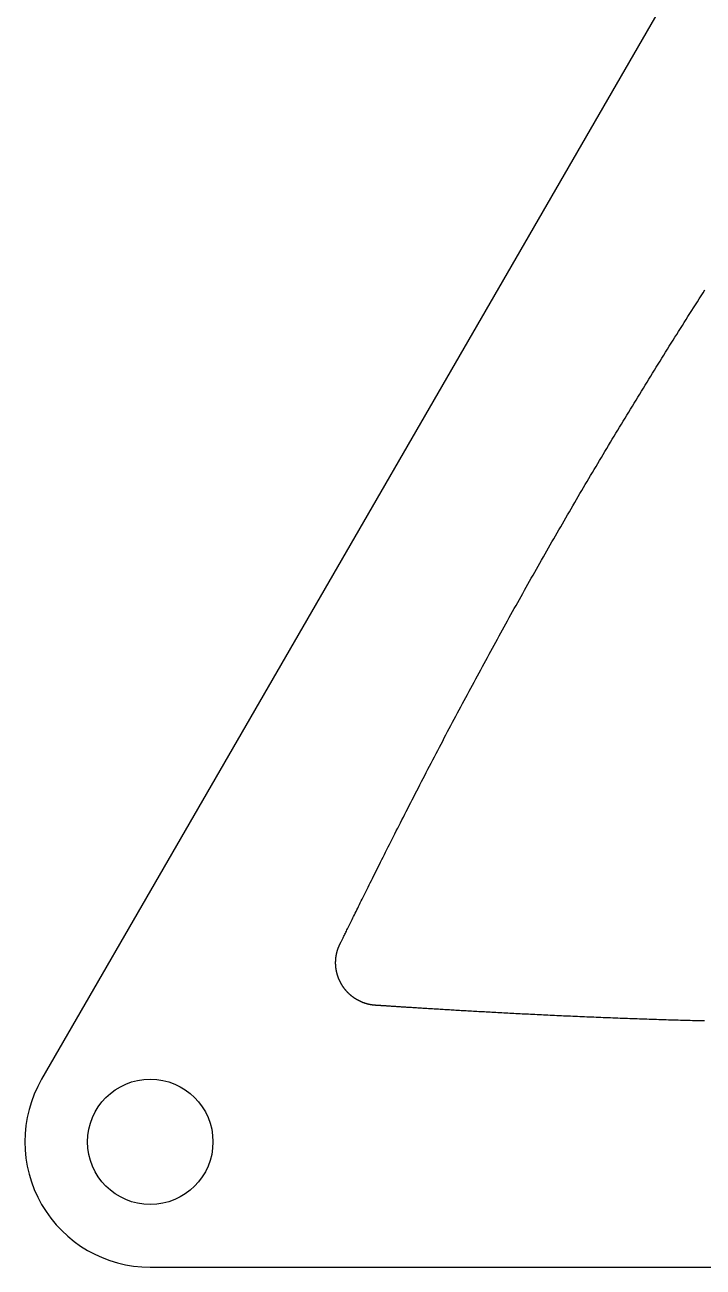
# Model space of a CAD drawing. Extents: x -3 to 136, y 0 to 121.
# Drawn here: x -3 to 13.23, y 0 to 29.74 of the extents above; entities that cross this region are included whole.
import ezdxf

# ---------------------------------------------------------------- set-up
doc = ezdxf.new("R2010")
doc.units = 0
doc.layers.get('0').update_dxf_attribs({"linetype": 'CONTINUOUS'})

msp = doc.modelspace()

# ---------------------------------------------------------------- linework, layer by layer
msp.add_lwpolyline([(69.26408, 119.9689, 0.57735027), (64.06792, 119.9689), (-2.59808, 4.5, 0.57735027), (0, 0), (133.332, 0, 0.57735027), (135.93008, 4.5)], format="xyb", close=True)
for points in [[(4.54448, 7.74518, 0), (4.5481, 7.75228, 0), (4.55228, 7.76055, 0), (4.55703, 7.77, 0), (4.56233, 7.78062, 0), (4.56819, 7.79238, 0), (4.5746, 7.8053, 0), (4.58156, 7.81934, 0), (4.58906, 7.83452, 0), (4.5971, 7.8508, 0), (4.60568, 7.8682, 0), (4.61479, 7.88669, 0), (4.62442, 7.90627, 0), (4.63458, 7.92693, 0), (4.64526, 7.94865, 0), (4.65646, 7.97143, 0), (4.66817, 7.99526, 0), (4.68039, 8.02013, 0), (4.69311, 8.04603, 0), (4.70633, 8.07295, 0), (4.72005, 8.10088, 0), (4.73426, 8.12981, 0), (4.74896, 8.15973, 0), (4.76415, 8.19063, 0), (4.77981, 8.2225, 0), (4.79596, 8.25533, 0), (4.81257, 8.28912, 0), (4.82966, 8.32385, 0), (4.84721, 8.35951, 0), (4.86522, 8.3961, 0), (4.88369, 8.4336, 0), (4.90262, 8.472, 0), (4.92199, 8.5113, 0), (4.94181, 8.55148, 0), (4.96207, 8.59254, 0), (4.98277, 8.63447, 0), (5.0039, 8.67725, 0), (5.02547, 8.72088, 0), (5.04746, 8.76534, 0), (5.06987, 8.81063, 0), (5.0927, 8.85674, 0), (5.11595, 8.90366, 0), (5.13961, 8.95137, 0), (5.16367, 8.99988, 0), (5.18814, 9.04916, 0), (5.213, 9.09922, 0), (5.23826, 9.15003, 0), (5.26391, 9.20159, 0), (5.28995, 9.2539, 0), (5.31637, 9.30693, 0), (5.34318, 9.36069, 0), (5.37035, 9.41516, 0), (5.3979, 9.47033, 0), (5.42582, 9.52619, 0), (5.4541, 9.58274, 0), (5.48274, 9.63996, 0), (5.51174, 9.69784, 0), (5.54109, 9.75638, 0), (5.57078, 9.81556, 0), (5.60083, 9.87538, 0), (5.63121, 9.93582, 0), (5.66193, 9.99688, 0), (5.69298, 10.0585, 0), (5.72436, 10.1208, 0), (5.75606, 10.1837, 0), (5.78809, 10.2471, 0), (5.82043, 10.3111, 0), (5.85309, 10.3756, 0), (5.88605, 10.4407, 0), (5.91932, 10.5064, 0), (5.95289, 10.5725, 0), (5.98676, 10.6392, 0), (6.02093, 10.7064, 0), (6.05538, 10.7741, 0), (6.09012, 10.8423, 0), (6.12514, 10.911, 0), (6.16043, 10.9801, 0), (6.19601, 11.0497, 0), (6.23185, 11.1198, 0), (6.26796, 11.1903, 0), (6.30433, 11.2612, 0), (6.34096, 11.3325, 0), (6.37784, 11.4043, 0), (6.41498, 11.4765, 0), (6.45236, 11.549, 0), (6.48998, 11.622, 0), (6.52785, 11.6953, 0), (6.56594, 11.769, 0), (6.60427, 11.843, 0), (6.64283, 11.9174, 0), (6.68161, 11.9922, 0), (6.72061, 12.0672, 0), (6.75982, 12.1426, 0), (6.79909, 12.218, 0), (6.83837, 12.2933, 0), (6.87767, 12.3685, 0), (6.91699, 12.4437, 0), (6.95632, 12.5188, 0), (6.99566, 12.5938, 0), (7.03502, 12.6688, 0), (7.0744, 12.7437, 0), (7.11379, 12.8185, 0), (7.1532, 12.8933, 0), (7.19263, 12.968, 0), (7.23207, 13.0426, 0), (7.27154, 13.1172, 0), (7.31102, 13.1917, 0), (7.35052, 13.2661, 0), (7.39005, 13.3405, 0), (7.42959, 13.4148, 0), (7.46916, 13.4891, 0), (7.50875, 13.5633, 0), (7.54836, 13.6374, 0), (7.58799, 13.7115, 0), (7.62765, 13.7855, 0), (7.66733, 13.8595, 0), (7.70704, 13.9334, 0), (7.74677, 14.0073, 0), (7.78653, 14.0811, 0), (7.82631, 14.1549, 0), (7.86612, 14.2286, 0), (7.90596, 14.3022, 0), (7.94582, 14.3758, 0), (7.98571, 14.4494, 0), (8.02563, 14.5229, 0), (8.06558, 14.5964, 0), (8.10556, 14.6698, 0), (8.14557, 14.7432, 0), (8.18561, 14.8165, 0), (8.22568, 14.8898, 0), (8.26578, 14.963, 0), (8.30592, 15.0362, 0), (8.34609, 15.1094, 0), (8.38629, 15.1825, 0), (8.42652, 15.2556, 0), (8.46679, 15.3287, 0), (8.5071, 15.4017, 0), (8.54744, 15.4746, 0), (8.58781, 15.5476, 0), (8.62822, 15.6205, 0), (8.66867, 15.6933, 0), (8.70916, 15.7662, 0), (8.74968, 15.839, 0), (8.79024, 15.9117, 0), (8.83084, 15.9845, 0), (8.87149, 16.0572, 0), (8.91217, 16.1298, 0), (8.95289, 16.2025, 0), (8.99365, 16.2751, 0), (9.03445, 16.3477, 0), (9.0753, 16.4203, 0), (9.11618, 16.4928, 0), (9.15711, 16.5653, 0), (9.19809, 16.6378, 0), (9.23911, 16.7103, 0), (9.28017, 16.7827, 0), (9.32128, 16.8552, 0), (9.36243, 16.9276, 0), (9.40363, 17, 0), (9.44488, 17.0723, 0), (9.48617, 17.1447, 0), (9.52751, 17.217, 0), (9.5689, 17.2893, 0), (9.61034, 17.3616, 0), (9.65182, 17.4339, 0), (9.69336, 17.5062, 0), (9.73495, 17.5785, 0), (9.77659, 17.6507, 0), (9.81827, 17.723, 0), (9.86001, 17.7952, 0), (9.90181, 17.8674, 0), (9.94365, 17.9396, 0), (9.98555, 18.0118, 0), (10.0275, 18.084, 0), (10.0695, 18.1562, 0), (10.1116, 18.2284, 0), (10.1537, 18.3006, 0), (10.1959, 18.3728, 0), (10.2381, 18.445, 0), (10.2804, 18.5172, 0), (10.3227, 18.5893, 0), (10.3651, 18.6615, 0), (10.4076, 18.7337, 0), (10.4501, 18.8059, 0), (10.4927, 18.8781, 0), (10.5353, 18.9502, 0), (10.578, 19.0224, 0), (10.6208, 19.0946, 0), (10.6636, 19.1668, 0), (10.7065, 19.239, 0), (10.7494, 19.3112, 0), (10.7924, 19.3835, 0), (10.8355, 19.4557, 0), (10.8787, 19.5279, 0), (10.9219, 19.6002, 0), (10.9651, 19.6725, 0), (11.0085, 19.7447, 0), (11.0519, 19.817, 0), (11.0953, 19.8893, 0), (11.1389, 19.9617, 0), (11.1825, 20.034, 0), (11.2261, 20.1064, 0), (11.2699, 20.1787, 0), (11.3137, 20.2511, 0), (11.3575, 20.3235, 0), (11.4015, 20.3959, 0), (11.4454, 20.4683, 0), (11.4894, 20.5406, 0), (11.5334, 20.6128, 0), (11.5774, 20.6849, 0), (11.6214, 20.757, 0), (11.6654, 20.829, 0), (11.7095, 20.9009, 0), (11.7535, 20.9728, 0), (11.7976, 21.0446, 0), (11.8417, 21.1163, 0), (11.8858, 21.188, 0), (11.93, 21.2597, 0), (11.9742, 21.3313, 0), (12.0184, 21.4028, 0), (12.0626, 21.4743, 0), (12.1069, 21.5458, 0), (12.1511, 21.6172, 0), (12.1954, 21.6885, 0), (12.2398, 21.7598, 0), (12.2842, 21.8311, 0), (12.3286, 21.9023, 0), (12.373, 21.9735, 0), (12.4175, 22.0447, 0), (12.462, 22.1158, 0), (12.5065, 22.1869, 0), (12.5511, 22.258, 0), (12.5957, 22.3291, 0), (12.6404, 22.4001, 0), (12.6851, 22.4711, 0), (12.7298, 22.5421, 0), (12.7746, 22.613, 0), (12.8194, 22.684, 0), (12.8642, 22.7549, 0), (12.9092, 22.8258, 0), (12.9541, 22.8967, 0), (12.9991, 22.9676, 0), (13.0442, 23.0385, 0), (13.0893, 23.1094, 0), (13.1344, 23.1802, 0), (13.1796, 23.2511, 0), (13.2249, 23.322, 0), (13.2702, 23.3928, 0)], [(5.3979, 6.26701, 0), (5.39338, 6.26725, 0), (5.38885, 6.26751, 0), (5.38433, 6.26779, 0), (5.37981, 6.26809, 0), (5.37529, 6.26841, 0), (5.37077, 6.26875, 0), (5.36626, 6.26911, 0), (5.36174, 6.26949, 0), (5.35723, 6.26989, 0), (5.35272, 6.27032, 0), (5.34822, 6.27076, 0), (5.34371, 6.27123, 0), (5.33921, 6.27171, 0), (5.33471, 6.27222, 0), (5.33022, 6.27274, 0), (5.32572, 6.27329, 0), (5.32123, 6.27386, 0), (5.31674, 6.27445, 0), (5.31226, 6.27506, 0), (5.30777, 6.27569, 0), (5.30329, 6.27634, 0), (5.29882, 6.27701, 0), (5.29434, 6.2777, 0), (5.28987, 6.27841, 0), (5.2854, 6.27914, 0), (5.28094, 6.27989, 0), (5.27648, 6.28067, 0), (5.27202, 6.28146, 0), (5.26757, 6.28227, 0), (5.26312, 6.2831, 0), (5.25867, 6.28396, 0), (5.25423, 6.28483, 0), (5.24979, 6.28573, 0), (5.24536, 6.28664, 0), (5.24093, 6.28758, 0), (5.2365, 6.28853, 0), (5.23208, 6.28951, 0), (5.22766, 6.2905, 0), (5.22325, 6.29152, 0), (5.21884, 6.29255, 0), (5.21443, 6.29361, 0), (5.21003, 6.29468, 0), (5.20564, 6.29578, 0), (5.20125, 6.29689, 0), (5.19686, 6.29803, 0), (5.19248, 6.29919, 0), (5.1881, 6.30036, 0), (5.18373, 6.30156, 0), (5.17936, 6.30277, 0), (5.175, 6.30401, 0), (5.17064, 6.30526, 0), (5.16629, 6.30654, 0), (5.16195, 6.30783, 0), (5.15762, 6.30915, 0), (5.15329, 6.31048, 0), (5.14896, 6.31183, 0), (5.14464, 6.3132, 0), (5.14033, 6.31459, 0), (5.13603, 6.316, 0), (5.13173, 6.31743, 0), (5.12744, 6.31888, 0), (5.12316, 6.32035, 0), (5.11888, 6.32184, 0), (5.11461, 6.32335, 0), (5.11035, 6.32487, 0), (5.10609, 6.32642, 0), (5.10184, 6.32798, 0), (5.0976, 6.32957, 0), (5.09337, 6.33117, 0), (5.08914, 6.33279, 0), (5.08492, 6.33443, 0), (5.08071, 6.33609, 0), (5.0765, 6.33777, 0), (5.07231, 6.33946, 0), (5.06812, 6.34118, 0), (5.06393, 6.34292, 0), (5.05976, 6.34467, 0), (5.05559, 6.34644, 0), (5.05144, 6.34823, 0), (5.04729, 6.35004, 0), (5.04314, 6.35187, 0), (5.03901, 6.35372, 0), (5.03488, 6.35558, 0), (5.03076, 6.35747, 0), (5.02665, 6.35937, 0), (5.02255, 6.36129, 0), (5.01846, 6.36323, 0), (5.01438, 6.36519, 0), (5.0103, 6.36717, 0), (5.00623, 6.36916, 0), (5.00217, 6.37117, 0), (4.99812, 6.37321, 0), (4.99408, 6.37526, 0), (4.99005, 6.37732, 0), (4.98602, 6.37941, 0), (4.98201, 6.38151, 0), (4.978, 6.38364, 0), (4.97401, 6.38578, 0), (4.97002, 6.38794, 0), (4.96605, 6.39011, 0), (4.96208, 6.3923, 0), (4.95813, 6.39451, 0), (4.95418, 6.39674, 0), (4.95025, 6.39899, 0), (4.94633, 6.40125, 0), (4.94241, 6.40353, 0), (4.93851, 6.40582, 0), (4.93462, 6.40813, 0), (4.93074, 6.41046, 0), (4.92688, 6.41281, 0), (4.92302, 6.41517, 0), (4.91917, 6.41755, 0), (4.91534, 6.41995, 0), (4.91151, 6.42236, 0), (4.9077, 6.42479, 0), (4.9039, 6.42724, 0), (4.90011, 6.4297, 0), (4.89633, 6.43218, 0), (4.89256, 6.43468, 0), (4.88881, 6.43719, 0), (4.88506, 6.43972, 0), (4.88133, 6.44227, 0), (4.87761, 6.44483, 0), (4.8739, 6.44741, 0), (4.8702, 6.45, 0), (4.86651, 6.45261, 0), (4.86284, 6.45524, 0), (4.85918, 6.45788, 0), (4.85553, 6.46054, 0), (4.85189, 6.46322, 0), (4.84826, 6.46591, 0), (4.84465, 6.46861, 0), (4.84105, 6.47134, 0), (4.83746, 6.47408, 0), (4.83388, 6.47683, 0), (4.83031, 6.4796, 0), (4.82676, 6.48239, 0), (4.82322, 6.48519, 0), (4.81969, 6.488, 0), (4.81617, 6.49084, 0), (4.81267, 6.49368, 0), (4.80918, 6.49655, 0), (4.8057, 6.49942, 0), (4.80223, 6.50232, 0), (4.79878, 6.50523, 0), (4.79534, 6.50815, 0), (4.79191, 6.51109, 0), (4.7885, 6.51405, 0), (4.7851, 6.51702, 0), (4.78171, 6.52, 0), (4.77833, 6.523, 0), (4.77497, 6.52602, 0), (4.77162, 6.52905, 0), (4.76829, 6.53209, 0), (4.76496, 6.53515, 0), (4.76165, 6.53823, 0), (4.75836, 6.54132, 0), (4.75508, 6.54442, 0), (4.75181, 6.54754, 0), (4.74855, 6.55067, 0), (4.74531, 6.55382, 0), (4.74208, 6.55698, 0), (4.73887, 6.56016, 0), (4.73566, 6.56335, 0), (4.73248, 6.56656, 0), (4.7293, 6.56978, 0), (4.72614, 6.57301, 0), (4.723, 6.57626, 0), (4.71987, 6.57952, 0), (4.71675, 6.5828, 0), (4.71364, 6.58609, 0), (4.71055, 6.5894, 0), (4.70748, 6.59272, 0), (4.70442, 6.59605, 0), (4.70137, 6.5994, 0), (4.69834, 6.60276, 0), (4.69532, 6.60613, 0), (4.69231, 6.60952, 0), (4.68932, 6.61292, 0), (4.68635, 6.61634, 0), (4.68339, 6.61977, 0), (4.68044, 6.62321, 0), (4.67751, 6.62667, 0), (4.6746, 6.63014, 0), (4.67169, 6.63363, 0), (4.66881, 6.63712, 0), (4.66594, 6.64063, 0), (4.66308, 6.64415, 0), (4.66024, 6.64769, 0), (4.65742, 6.65123, 0), (4.65461, 6.65479, 0), (4.65182, 6.65836, 0), (4.64905, 6.66194, 0), (4.64629, 6.66553, 0), (4.64355, 6.66914, 0), (4.64082, 6.67275, 0), (4.63811, 6.67638, 0), (4.63542, 6.68002, 0), (4.63274, 6.68366, 0), (4.63008, 6.68732, 0), (4.62744, 6.691, 0), (4.62481, 6.69468, 0), (4.6222, 6.69837, 0), (4.61961, 6.70208, 0), (4.61703, 6.70579, 0), (4.61447, 6.70952, 0), (4.61193, 6.71326, 0), (4.6094, 6.71701, 0), (4.60689, 6.72077, 0), (4.60439, 6.72454, 0), (4.60192, 6.72832, 0), (4.59946, 6.73211, 0), (4.59701, 6.73591, 0), (4.59459, 6.73972, 0), (4.59218, 6.74354, 0), (4.58978, 6.74737, 0), (4.58741, 6.75122, 0), (4.58505, 6.75507, 0), (4.58271, 6.75893, 0), (4.58038, 6.7628, 0), (4.57807, 6.76669, 0), (4.57578, 6.77058, 0), (4.57351, 6.77448, 0), (4.57125, 6.77839, 0), (4.56902, 6.78232, 0), (4.56679, 6.78625, 0), (4.56459, 6.79019, 0), (4.5624, 6.79414, 0), (4.56023, 6.7981, 0), (4.55808, 6.80207, 0), (4.55594, 6.80605, 0), (4.55383, 6.81004, 0), (4.55173, 6.81404, 0), (4.54964, 6.81805, 0), (4.54758, 6.82206, 0), (4.54553, 6.82609, 0), (4.5435, 6.83012, 0), (4.54149, 6.83417, 0), (4.5395, 6.83822, 0), (4.53752, 6.84228, 0), (4.53556, 6.84635, 0), (4.53362, 6.85043, 0), (4.5317, 6.85452, 0), (4.52979, 6.85861, 0), (4.5279, 6.86272, 0), (4.52603, 6.86683, 0), (4.52418, 6.87095, 0), (4.52235, 6.87508, 0), (4.52053, 6.87922, 0), (4.51873, 6.88337, 0), (4.51695, 6.88752, 0), (4.51519, 6.89169, 0), (4.51345, 6.89586, 0), (4.51172, 6.90004, 0), (4.51002, 6.90422, 0), (4.50833, 6.90842, 0), (4.50666, 6.91262, 0), (4.50501, 6.91683, 0), (4.50337, 6.92105, 0), (4.50176, 6.92528, 0), (4.50016, 6.92951, 0), (4.49858, 6.93375, 0), (4.49702, 6.938, 0), (4.49548, 6.94226, 0), (4.49395, 6.94652, 0), (4.49245, 6.95079, 0), (4.49096, 6.95507, 0), (4.4895, 6.95936, 0), (4.48805, 6.96365, 0), (4.48662, 6.96795, 0), (4.48521, 6.97225, 0), (4.48381, 6.97657, 0), (4.48244, 6.98089, 0), (4.48108, 6.98522, 0), (4.47975, 6.98955, 0), (4.47843, 6.99389, 0), (4.47713, 6.99823, 0), (4.47586, 7.00258, 0), (4.4746, 7.00693, 0), (4.47336, 7.01129, 0), (4.47214, 7.01565, 0), (4.47094, 7.02002, 0), (4.46976, 7.02439, 0), (4.4686, 7.02877, 0), (4.46746, 7.03315, 0), (4.46633, 7.03753, 0), (4.46523, 7.04192, 0), (4.46415, 7.04631, 0), (4.46308, 7.05071, 0), (4.46204, 7.05511, 0), (4.46102, 7.05952, 0), (4.46001, 7.06393, 0), (4.45903, 7.06834, 0), (4.45806, 7.07276, 0), (4.45711, 7.07718, 0), (4.45619, 7.0816, 0), (4.45528, 7.08603, 0), (4.45439, 7.09046, 0), (4.45352, 7.0949, 0), (4.45268, 7.09934, 0), (4.45185, 7.10378, 0), (4.45104, 7.10823, 0), (4.45025, 7.11267, 0), (4.44948, 7.11713, 0), (4.44873, 7.12158, 0), (4.448, 7.12604, 0), (4.44729, 7.1305, 0), (4.4466, 7.13496, 0), (4.44593, 7.13943, 0), (4.44528, 7.1439, 0), (4.44465, 7.14837, 0), (4.44404, 7.15284, 0), (4.44344, 7.15732, 0), (4.44287, 7.1618, 0), (4.44232, 7.16628, 0), (4.44179, 7.17076, 0), (4.44128, 7.17525, 0), (4.44078, 7.17973, 0), (4.44031, 7.18423, 0), (4.43986, 7.18872, 0), (4.43943, 7.19321, 0), (4.43901, 7.19771, 0), (4.43862, 7.20221, 0), (4.43825, 7.2067, 0), (4.43789, 7.21121, 0), (4.43756, 7.21571, 0), (4.43724, 7.22021, 0), (4.43695, 7.22472, 0), (4.43668, 7.22923, 0), (4.43642, 7.23374, 0), (4.43619, 7.23825, 0), (4.43598, 7.24276, 0), (4.43578, 7.24727, 0), (4.43561, 7.25178, 0), (4.43546, 7.2563, 0), (4.43532, 7.26081, 0), (4.43521, 7.26533, 0), (4.43511, 7.26985, 0), (4.43504, 7.27436, 0), (4.43499, 7.27888, 0), (4.43495, 7.2834, 0), (4.43494, 7.28792, 0), (4.43495, 7.29244, 0), (4.43498, 7.29696, 0), (4.43502, 7.30148, 0), (4.43509, 7.30601, 0), (4.43518, 7.31053, 0), (4.43529, 7.31505, 0), (4.43541, 7.31957, 0), (4.43556, 7.32409, 0), (4.43573, 7.32861, 0), (4.43592, 7.33314, 0), (4.43613, 7.33766, 0), (4.43635, 7.34218, 0), (4.4366, 7.3467, 0), (4.43687, 7.35122, 0), (4.43716, 7.35574, 0), (4.43747, 7.36026, 0), (4.4378, 7.36478, 0), (4.43815, 7.36929, 0), (4.43852, 7.37381, 0), (4.43891, 7.37833, 0), (4.43933, 7.38284, 0), (4.43976, 7.38735, 0), (4.44021, 7.39186, 0), (4.44068, 7.39637, 0), (4.44117, 7.40087, 0), (4.44168, 7.40537, 0), (4.44222, 7.40987, 0), (4.44277, 7.41436, 0), (4.44334, 7.41885, 0), (4.44393, 7.42334, 0), (4.44454, 7.42782, 0), (4.44518, 7.4323, 0), (4.44583, 7.43677, 0), (4.4465, 7.44125, 0), (4.44719, 7.44572, 0), (4.4479, 7.45018, 0), (4.44864, 7.45464, 0), (4.44939, 7.4591, 0), (4.45016, 7.46355, 0), (4.45095, 7.468, 0), (4.45176, 7.47245, 0), (4.4526, 7.47689, 0), (4.45345, 7.48133, 0), (4.45432, 7.48576, 0), (4.45521, 7.49019, 0), (4.45612, 7.49461, 0), (4.45705, 7.49903, 0), (4.458, 7.50344, 0), (4.45897, 7.50785, 0), (4.45996, 7.51226, 0), (4.46097, 7.51666, 0), (4.462, 7.52105, 0), (4.46305, 7.52544, 0), (4.46412, 7.52983, 0), (4.46521, 7.53421, 0), (4.46632, 7.53858, 0), (4.46745, 7.54295, 0), (4.46859, 7.54732, 0), (4.46976, 7.55168, 0), (4.47095, 7.55603, 0), (4.47215, 7.56038, 0), (4.47338, 7.56472, 0), (4.47463, 7.56906, 0), (4.47589, 7.57339, 0), (4.47718, 7.57772, 0), (4.47848, 7.58204, 0), (4.47981, 7.58635, 0), (4.48115, 7.59066, 0), (4.48251, 7.59496, 0), (4.4839, 7.59925, 0), (4.4853, 7.60354, 0), (4.48672, 7.60783, 0), (4.48816, 7.6121, 0), (4.48962, 7.61637, 0), (4.4911, 7.62064, 0), (4.4926, 7.62489, 0), (4.49412, 7.62915, 0), (4.49566, 7.63339, 0), (4.49722, 7.63763, 0), (4.4988, 7.64186, 0), (4.50039, 7.64608, 0), (4.50201, 7.6503, 0), (4.50364, 7.65451, 0), (4.5053, 7.65871, 0), (4.50697, 7.6629, 0), (4.50866, 7.66709, 0), (4.51038, 7.67127, 0), (4.51211, 7.67544, 0), (4.51386, 7.67961, 0), (4.51563, 7.68377, 0), (4.51742, 7.68792, 0), (4.51923, 7.69206, 0), (4.52106, 7.6962, 0), (4.5229, 7.70032, 0), (4.52477, 7.70444, 0), (4.52665, 7.70855, 0), (4.52856, 7.71266, 0), (4.53048, 7.71675, 0), (4.53243, 7.72084, 0), (4.53439, 7.72492, 0), (4.53637, 7.72899, 0), (4.53837, 7.73305, 0), (4.54039, 7.7371, 0), (4.54243, 7.74115, 0), (4.54448, 7.74518, 0)], [(13.2576, 5.89246, 0), (13.2004, 5.89389, 0), (13.1431, 5.89536, 0), (13.0859, 5.89684, 0), (13.0286, 5.89834, 0), (12.9713, 5.89987, 0), (12.9139, 5.90142, 0), (12.8566, 5.90299, 0), (12.7992, 5.90458, 0), (12.7419, 5.90619, 0), (12.6845, 5.90782, 0), (12.627, 5.90948, 0), (12.5696, 5.91115, 0), (12.5122, 5.91285, 0), (12.4547, 5.91457, 0), (12.3972, 5.91631, 0), (12.3397, 5.91808, 0), (12.2821, 5.91986, 0), (12.2246, 5.92167, 0), (12.167, 5.92349, 0), (12.1094, 5.92534, 0), (12.0518, 5.92721, 0), (11.9942, 5.9291, 0), (11.9365, 5.93102, 0), (11.8788, 5.93295, 0), (11.8211, 5.93491, 0), (11.7634, 5.93689, 0), (11.7056, 5.93889, 0), (11.6478, 5.94091, 0), (11.59, 5.94295, 0), (11.5322, 5.94501, 0), (11.4744, 5.9471, 0), (11.4165, 5.94921, 0), (11.3586, 5.95133, 0), (11.3007, 5.95348, 0), (11.2427, 5.95566, 0), (11.1848, 5.95785, 0), (11.1268, 5.96006, 0), (11.0688, 5.9623, 0), (11.0109, 5.96455, 0), (10.9532, 5.96681, 0), (10.8956, 5.96909, 0), (10.8382, 5.97138, 0), (10.7809, 5.97368, 0), (10.7238, 5.976, 0), (10.6669, 5.97833, 0), (10.6101, 5.98067, 0), (10.5535, 5.98303, 0), (10.4971, 5.98539, 0), (10.4409, 5.98777, 0), (10.3848, 5.99016, 0), (10.3289, 5.99256, 0), (10.2732, 5.99496, 0), (10.2176, 5.99738, 0), (10.1623, 5.99981, 0), (10.1071, 6.00224, 0), (10.0522, 6.00469, 0), (9.99739, 6.00714, 0), (9.94281, 6.0096, 0), (9.88843, 6.01207, 0), (9.83425, 6.01454, 0), (9.78027, 6.01702, 0), (9.72649, 6.01951, 0), (9.67292, 6.022, 0), (9.61957, 6.0245, 0), (9.56642, 6.02701, 0), (9.51349, 6.02952, 0), (9.46078, 6.03204, 0), (9.40829, 6.03456, 0), (9.35602, 6.03708, 0), (9.30398, 6.03961, 0), (9.25217, 6.04214, 0), (9.20058, 6.04467, 0), (9.14923, 6.04721, 0), (9.09811, 6.04975, 0), (9.04723, 6.05229, 0), (8.99659, 6.05483, 0), (8.94619, 6.05737, 0), (8.89603, 6.05992, 0), (8.84613, 6.06246, 0), (8.79647, 6.06501, 0), (8.74707, 6.06755, 0), (8.69792, 6.07009, 0), (8.64902, 6.07264, 0), (8.60039, 6.07518, 0), (8.55202, 6.07772, 0), (8.50391, 6.08026, 0), (8.45607, 6.08279, 0), (8.4085, 6.08533, 0), (8.3612, 6.08786, 0), (8.31418, 6.09039, 0), (8.26743, 6.09291, 0), (8.22097, 6.09543, 0), (8.17478, 6.09794, 0), (8.12888, 6.10045, 0), (8.08326, 6.10296, 0), (8.03794, 6.10546, 0), (7.99291, 6.10795, 0), (7.94817, 6.11044, 0), (7.90372, 6.11292, 0), (7.85958, 6.11539, 0), (7.81574, 6.11786, 0), (7.7722, 6.12032, 0), (7.72897, 6.12277, 0), (7.68604, 6.12522, 0), (7.64343, 6.12765, 0), (7.60113, 6.13008, 0), (7.55915, 6.13249, 0), (7.51749, 6.1349, 0), (7.47615, 6.13729, 0), (7.43513, 6.13968, 0), (7.39444, 6.14206, 0), (7.35408, 6.14442, 0), (7.31405, 6.14677, 0), (7.27435, 6.14911, 0), (7.23499, 6.15144, 0), (7.19596, 6.15376, 0), (7.15728, 6.15606, 0), (7.11894, 6.15835, 0), (7.08095, 6.16063, 0), (7.0433, 6.16289, 0), (7.00601, 6.16514, 0), (6.96907, 6.16737, 0), (6.93249, 6.16959, 0), (6.89626, 6.1718, 0), (6.8604, 6.17398, 0), (6.82489, 6.17616, 0), (6.78976, 6.17831, 0), (6.75499, 6.18045, 0), (6.72059, 6.18257, 0), (6.68657, 6.18468, 0), (6.65292, 6.18676, 0), (6.61965, 6.18883, 0), (6.58676, 6.19088, 0), (6.55425, 6.19291, 0), (6.52213, 6.19492, 0), (6.49039, 6.19692, 0), (6.45905, 6.19889, 0), (6.4281, 6.20084, 0), (6.39754, 6.20277, 0), (6.36738, 6.20468, 0), (6.33763, 6.20657, 0), (6.30827, 6.20844, 0), (6.27932, 6.21029, 0), (6.25078, 6.21211, 0), (6.22265, 6.21391, 0), (6.19493, 6.21569, 0), (6.16762, 6.21744, 0), (6.14074, 6.21917, 0), (6.11427, 6.22088, 0), (6.08822, 6.22256, 0), (6.0626, 6.22422, 0), (6.03741, 6.22585, 0), (6.01265, 6.22746, 0), (5.98832, 6.22904, 0), (5.96442, 6.23059, 0), (5.94096, 6.23212, 0), (5.91795, 6.23362, 0), (5.89537, 6.2351, 0), (5.87324, 6.23654, 0), (5.85155, 6.23796, 0), (5.83032, 6.23935, 0), (5.80953, 6.24071, 0), (5.78921, 6.24204, 0), (5.76933, 6.24334, 0), (5.74992, 6.24462, 0), (5.73097, 6.24586, 0), (5.71249, 6.24707, 0), (5.69447, 6.24825, 0), (5.67692, 6.2494, 0), (5.65984, 6.25052, 0), (5.64323, 6.25161, 0), (5.62711, 6.25266, 0), (5.61146, 6.25369, 0), (5.59629, 6.25468, 0), (5.58161, 6.25563, 0), (5.56741, 6.25656, 0), (5.55371, 6.25744, 0), (5.54049, 6.2583, 0), (5.52777, 6.25912, 0), (5.51555, 6.2599, 0), (5.50382, 6.26065, 0), (5.4926, 6.26136, 0), (5.48187, 6.26204, 0), (5.47166, 6.26268, 0), (5.46195, 6.26329, 0), (5.45276, 6.26385, 0), (5.44408, 6.26438, 0), (5.43591, 6.26488, 0), (5.42827, 6.26533, 0), (5.42114, 6.26575, 0), (5.41454, 6.26612, 0), (5.40847, 6.26646, 0), (5.40292, 6.26676, 0), (5.3979, 6.26701, 0)]]:
    msp.add_polyline3d(points)
msp.add_circle((0, 3), 1.5)

doc.saveas('drawing.dxf')
